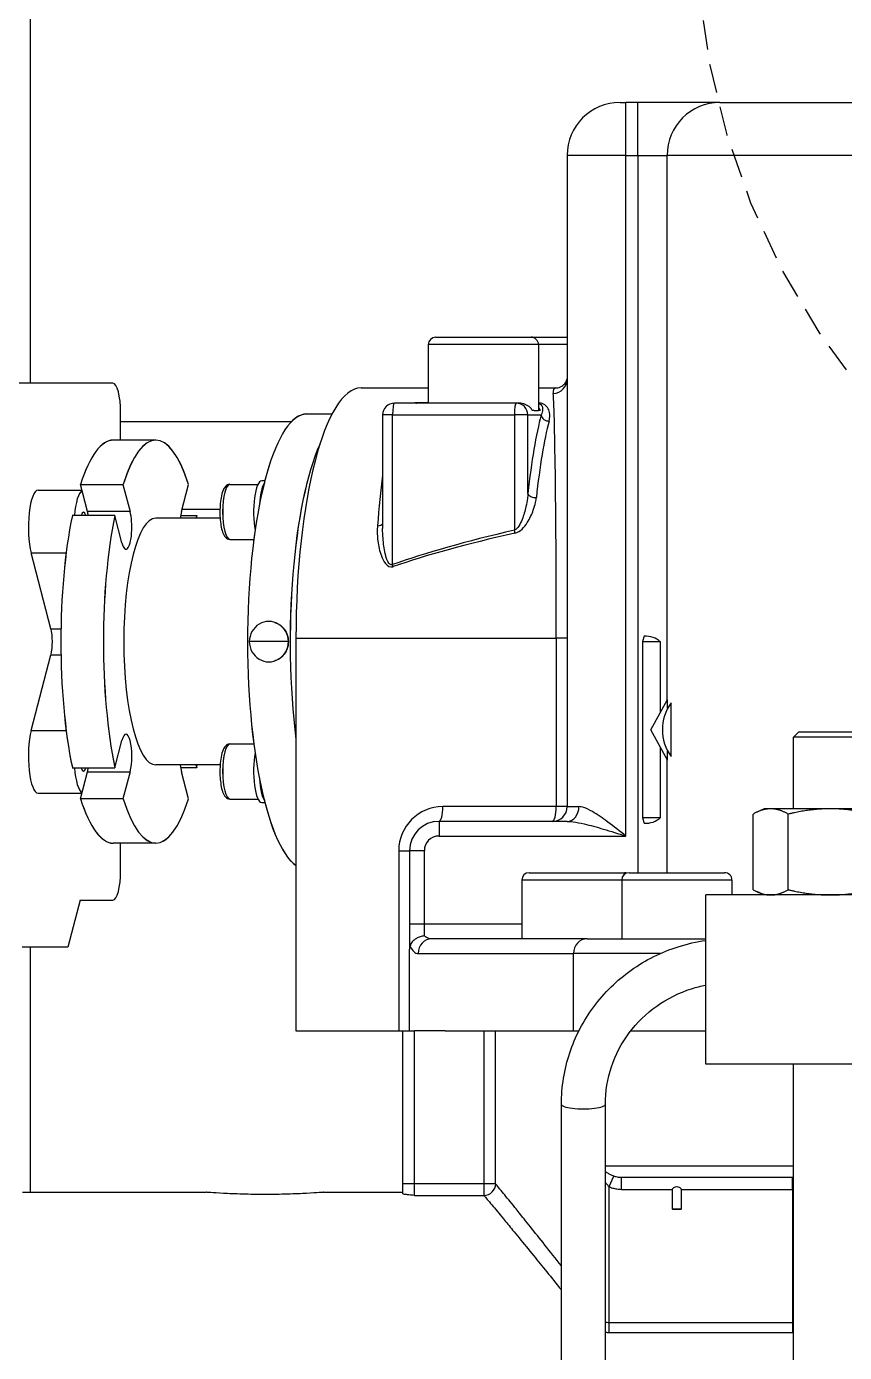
# Model space of a CAD drawing. Header units: inches. Extents: x -883 to 808, y -248 to 1051.
# Drawn here: x -419.4 to -412.44, y 723.74 to 735.03 of the extents above; entities that cross this region are included whole.
import ezdxf

# ---------------------------------------------------------------- set-up
doc = ezdxf.new("R2010")
doc.units = ezdxf.units.IN
doc.header["$MEASUREMENT"] = 0
doc.linetypes.add('HIDDEN', pattern=[0.375, 0.25, -0.125])
doc.layers.get('0').update_dxf_attribs({"linetype": 'CONTINUOUS'})
doc.layers.add('EQUIPMENT - COMPRESSORS', color=41, linetype='CONTINUOUS')
doc.layers.add('P-HSS', color=6, linetype='CONTINUOUS')

# ---------------------------------------------------------------- blocks, each defined once
blk = doc.blocks.new('A$Cb802d3fd')
for p, q in [((91.961, 36.178), (91.961, 37.591)), ((85.073, 36.949), (85.073, 35.384)), ((85.073, 36.949), (85.073, 35.384)), ((87.161, 36.562), (87.161, 36.952)), ((87.161, 36.884), (85.073, 36.884)), ((87.161, 36.884), (85.073, 36.884)), ((87.161, 36.884), (85.073, 36.884)), ((88.472, 36.816), (88.472, 36.442)), ((89.005, 36.873), (89.65, 36.706)), ((89.005, 36.873), (89.005, 36.576)), ((89.871, 36.706), (90.517, 36.873)), ((90.517, 36.873), (90.517, 36.576)), ((91.05, 36.816), (91.05, 36.442)), ((96.468, 36.884), (91.961, 36.884)), ((96.468, 36.884), (91.961, 36.884)), ((96.468, 36.884), (91.961, 36.884)), ((89.65, 36.706), (89.65, 36.621)), ((89.871, 36.706), (89.871, 36.621)), ((87.561, 36.458), (87.161, 36.562)), ((88.688, 36.524), (88.688, 36.162)), ((88.688, 36.524), (88.688, 36.162)), ((90.834, 36.162), (90.834, 36.524)), ((90.834, 36.162), (90.834, 36.524)), ((87.561, 36.458), (87.561, 36.178)), ((88.422, 36.455), (88.653, 36.395)), ((88.422, 36.093), (88.422, 36.455)), ((88.422, 36.455), (88.653, 36.395)), ((88.422, 36.093), (88.422, 36.455)), ((88.653, 36.395), (88.653, 36.033)), ((88.653, 36.395), (88.653, 36.033)), ((90.868, 36.395), (91.099, 36.455)), ((90.868, 36.395), (91.099, 36.455)), ((90.868, 36.033), (90.868, 36.395)), ((90.868, 36.033), (90.868, 36.395)), ((91.099, 36.455), (91.099, 36.093)), ((91.099, 36.455), (91.099, 36.093)), ((88.045, 35.814), (88.045, 36.176)), ((88.045, 35.814), (88.045, 36.176)), ((88.688, 36.162), (88.919, 36.102)), ((88.688, 36.162), (88.919, 36.102)), ((90.602, 36.102), (90.834, 36.162)), ((90.602, 36.102), (90.834, 36.162)), ((91.476, 35.814), (91.476, 36.176)), ((91.476, 35.814), (91.476, 36.176)), ((87.811, 36.113), (88.045, 36.113)), ((88.653, 36.033), (88.422, 36.093)), ((88.653, 36.033), (88.422, 36.093)), ((91.099, 36.093), (90.868, 36.033)), ((91.099, 36.093), (90.868, 36.033)), ((91.476, 36.113), (91.711, 36.113)), ((91.636, 36.113), (91.636, 34.656)), ((91.636, 36.113), (91.636, 34.656)), ((88.711, 35.266), (88.711, 35.814)), ((88.711, 35.266), (88.711, 35.814)), ((90.811, 35.266), (90.811, 35.814)), ((90.811, 35.266), (90.811, 35.814)), ((88.422, 35.535), (88.653, 35.595)), ((88.422, 35.535), (88.653, 35.595)), ((88.688, 35.466), (88.688, 35.602)), ((88.688, 35.466), (88.688, 35.602)), ((90.834, 35.602), (90.834, 35.466)), ((90.834, 35.602), (90.834, 35.466)), ((90.868, 35.595), (91.099, 35.535)), ((90.868, 35.595), (91.099, 35.535)), ((90.886, 35.268), (90.886, 35.591)), ((90.886, 35.268), (90.886, 35.591)), ((88.711, 35.472), (88.688, 35.466)), ((88.711, 35.472), (88.688, 35.466)), ((90.834, 35.466), (90.811, 35.472)), ((90.834, 35.466), (90.811, 35.472)), ((88.421, 35.184), (88.421, 34.945)), ((88.421, 35.184), (88.421, 34.945)), ((88.89, 35.184), (88.89, 34.979)), ((88.89, 35.184), (88.89, 34.979)), ((90.631, 35.184), (90.631, 34.979)), ((90.631, 35.184), (90.631, 34.979)), ((91.1, 35.184), (91.1, 34.945)), ((91.1, 35.184), (91.1, 34.945)), ((89.761, 34.686), (89.761, 35.019)), ((89.761, 34.686), (89.761, 35.019)), ((88.391, 34.913), (88.391, 34.886)), ((88.391, 34.913), (88.391, 34.886)), ((91.131, 34.886), (91.131, 34.913)), ((91.131, 34.886), (91.131, 34.913)), ((89.597, 34.802), (89.596, 34.804)), ((89.597, 34.802), (89.596, 34.804)), ((89.925, 34.802), (89.925, 34.804)), ((89.925, 34.802), (89.925, 34.804)), ((89.791, 34.622), (86.448, 34.622)), ((86.448, 34.622), (86.448, 33.747)), ((89.791, 34.622), (86.448, 34.622)), ((86.448, 34.622), (86.448, 33.747)), ((89.791, 34.622), (89.791, 32.407)), ((89.791, 34.622), (89.791, 32.407)), ((91.698, 34.315), (91.698, 34.53)), ((91.698, 34.315), (91.698, 34.53)), ((85.073, 34.384), (85.073, 33.714)), ((85.073, 34.384), (85.073, 33.714)), ((91.921, 34.068), (91.921, 33.496)), ((91.921, 34.068), (91.921, 33.496)), ((91.691, 33.884), (90.724, 33.884)), ((91.691, 33.884), (90.724, 33.884)), ((91.691, 33.799), (91.691, 33.884)), ((91.691, 33.799), (91.691, 33.884)), ((90.416, 33.799), (91.691, 33.799)), ((90.416, 33.799), (91.691, 33.799)), ((91.691, 33.799), (91.691, 32.762)), ((91.691, 33.799), (91.691, 32.762)), ((91.791, 33.148), (91.791, 33.784)), ((91.791, 33.148), (91.791, 33.784)), ((85.146, 33.714), (85.06, 33.714)), ((85.146, 33.714), (85.06, 33.714)), ((86.448, 33.714), (85.146, 33.714)), ((85.146, 33.614), (85.146, 33.714)), ((86.448, 33.714), (85.146, 33.714)), ((85.146, 33.614), (85.146, 33.714)), ((86.448, 33.747), (86.448, 33.714)), ((87.981, 33.747), (86.448, 33.747)), ((86.448, 33.747), (86.448, 33.714)), ((87.981, 33.747), (86.448, 33.747)), ((86.448, 33.714), (86.448, 33.614)), ((86.448, 33.714), (86.448, 33.614)), ((86.448, 33.654), (87.139, 33.654)), ((86.448, 33.654), (87.139, 33.654)), ((87.356, 33.654), (87.139, 33.654)), ((87.356, 33.654), (87.139, 33.654)), ((87.981, 33.654), (87.356, 33.654)), ((87.356, 33.529), (87.356, 33.654)), ((87.981, 33.654), (87.356, 33.654)), ((87.356, 33.529), (87.356, 33.654)), ((87.981, 33.747), (87.981, 33.654)), ((87.981, 33.747), (87.981, 33.654)), ((87.981, 33.529), (87.981, 33.654)), ((87.981, 33.529), (87.981, 33.654)), ((85.047, 33.614), (85.047, 33.022)), ((85.047, 33.614), (85.146, 33.614)), ((85.047, 33.614), (85.047, 33.022)), ((85.047, 33.614), (85.146, 33.614)), ((85.146, 33.614), (86.448, 33.614)), ((85.146, 33.022), (85.146, 33.614)), ((85.146, 33.614), (86.448, 33.614)), ((85.146, 33.022), (85.146, 33.614)), ((86.448, 33.352), (86.448, 33.614)), ((86.448, 33.352), (86.448, 33.614)), ((87.106, 33.582), (87.106, 32.26)), ((87.106, 33.582), (87.106, 32.26)), ((87.256, 33.529), (87.356, 33.529)), ((87.256, 33.529), (87.356, 33.529)), ((87.356, 33.529), (87.981, 33.529)), ((87.356, 32.7), (87.356, 33.529)), ((87.356, 33.529), (87.981, 33.529)), ((87.356, 32.7), (87.356, 33.529)), ((91.794, 33.496), (91.794, 33.59)), ((91.794, 33.496), (91.794, 33.59)), ((87.231, 32.145), (87.231, 33.466)), ((87.231, 32.145), (87.231, 33.466)), ((92.29, 33.496), (91.791, 33.496)), ((92.29, 33.496), (91.791, 33.496)), ((92.29, 32.558), (92.29, 33.496)), ((92.29, 32.558), (92.29, 33.496)), ((92.353, 33.433), (92.353, 32.621)), ((92.353, 33.433), (92.353, 32.621)), ((86.448, 33.352), (86.448, 32.64)), ((86.448, 33.352), (86.448, 32.64)), ((88.231, 33.404), (88.106, 33.404)), ((88.106, 33.404), (88.106, 31.814)), ((88.231, 33.404), (88.106, 33.404)), ((88.106, 33.404), (88.106, 31.814)), ((88.231, 32.314), (88.231, 33.404)), ((88.231, 32.314), (88.231, 33.404)), ((88.356, 32.407), (88.356, 33.372)), ((88.356, 32.407), (88.356, 33.372)), ((85.146, 33.022), (85.047, 33.022)), ((85.146, 33.022), (85.047, 33.022)), ((86.448, 33.022), (85.146, 33.022)), ((85.146, 32.923), (85.146, 33.022)), ((86.448, 33.022), (85.146, 33.022)), ((85.146, 32.923), (85.146, 33.022)), ((91.791, 32.747), (91.791, 33.062)), ((91.791, 32.747), (91.791, 33.062)), ((85.146, 32.923), (86.448, 32.923)), ((85.146, 32.923), (86.448, 32.923)), ((91.691, 32.762), (90.71, 32.762)), ((91.691, 32.762), (90.71, 32.762)), ((91.691, 32.648), (91.691, 32.762)), ((91.691, 32.648), (91.691, 32.762)), ((91.791, 32.723), (91.791, 32.747)), ((91.791, 32.723), (91.791, 32.747)), ((86.448, 32.64), (86.448, 32.214)), ((86.448, 32.64), (86.448, 32.214)), ((87.731, 32.7), (87.231, 32.7)), ((87.731, 32.7), (87.231, 32.7)), ((87.731, 31.85), (87.731, 32.7)), ((87.731, 31.85), (87.731, 32.7)), ((87.794, 32.637), (87.794, 31.825)), ((87.794, 32.637), (87.794, 31.825)), ((91.021, 32.648), (91.691, 32.648)), ((91.021, 32.648), (91.691, 32.648)), ((91.691, 32.648), (91.691, 32.534)), ((91.691, 32.648), (91.691, 32.534)), ((91.728, 32.594), (91.728, 32.609)), ((91.728, 32.594), (91.728, 32.609)), ((91.728, 32.594), (91.728, 32.558)), ((91.728, 32.594), (91.728, 32.558)), ((92.29, 32.558), (91.728, 32.558)), ((91.728, 32.545), (91.728, 32.558)), ((92.29, 32.558), (91.728, 32.558)), ((91.728, 32.545), (91.728, 32.558)), ((91.921, 32.558), (91.921, 32.411)), ((91.921, 32.558), (91.921, 32.411)), ((92.29, 32.314), (92.29, 32.558)), ((92.29, 32.314), (92.29, 32.558)), ((92.353, 32.621), (92.353, 32.314)), ((92.353, 32.621), (92.353, 32.314)), ((88.356, 32.314), (88.356, 32.407)), ((89.791, 32.407), (88.356, 32.407)), ((88.356, 32.314), (88.356, 32.407)), ((89.791, 32.407), (88.356, 32.407)), ((89.791, 32.314), (89.791, 32.407)), ((89.791, 32.314), (89.791, 32.407)), ((80.545, 32.363), (85.823, 32.363)), ((88.356, 32.314), (88.356, 32.214)), ((93.901, 32.314), (88.356, 32.314)), ((88.356, 32.314), (88.356, 32.214)), ((93.901, 32.314), (88.356, 32.314)), ((93.901, 31.814), (93.901, 32.314)), ((93.901, 31.814), (93.901, 32.314)), ((86.448, 32.26), (87.106, 32.26)), ((86.448, 32.26), (87.106, 32.26)), ((87.106, 31.521), (87.106, 32.26)), ((87.106, 31.521), (87.106, 32.26)), ((87.231, 32.145), (87.231, 31.135)), ((87.231, 32.145), (87.231, 31.135)), ((80.545, 31.988), (85.823, 31.988)), ((83.88, 31.958), (83.88, 30.398)), ((83.88, 31.958), (83.962, 31.958)), ((83.88, 31.958), (83.88, 30.398)), ((83.88, 31.958), (83.962, 31.958)), ((83.962, 31.958), (85.122, 31.958)), ((83.962, 30.398), (83.962, 31.958)), ((83.962, 31.958), (85.122, 31.958)), ((83.962, 30.398), (83.962, 31.958)), ((85.122, 31.958), (85.21, 31.917)), ((85.122, 31.958), (85.21, 31.917)), ((85.298, 31.988), (85.298, 30.389)), ((85.298, 31.988), (85.298, 30.389)), ((85.098, 31.852), (85.098, 31.418)), ((85.098, 31.852), (85.198, 31.852)), ((85.098, 31.852), (85.098, 31.418)), ((85.098, 31.852), (85.198, 31.852)), ((85.198, 30.389), (85.198, 31.852)), ((85.198, 30.389), (85.198, 31.852)), ((87.731, 31.85), (87.231, 31.85)), ((87.731, 31.85), (87.231, 31.85)), ((87.731, 30.912), (87.731, 31.85)), ((87.731, 30.912), (87.731, 31.85)), ((94.351, 31.864), (94.351, 31.814)), ((94.351, 31.864), (94.351, 31.814)), ((86.448, 31.772), (86.448, 31.135)), ((86.448, 31.772), (86.448, 31.135)), ((87.794, 31.787), (87.794, 30.975)), ((87.794, 31.787), (87.794, 30.975)), ((88.106, 31.814), (93.901, 31.814)), ((88.106, 31.814), (93.901, 31.814)), ((93.901, 31.814), (94.351, 31.814)), ((93.901, 31.814), (93.901, 31.714)), ((93.901, 31.814), (94.351, 31.814)), ((93.901, 31.814), (93.901, 31.714)), ((94.351, 31.714), (94.351, 31.814)), ((94.351, 31.714), (94.351, 31.814)), ((93.901, 31.714), (87.794, 31.714)), ((93.901, 31.714), (87.794, 31.714)), ((88.261, 31.672), (88.215, 31.66)), ((88.261, 31.672), (88.215, 31.66)), ((88.261, 31.521), (88.261, 31.672)), ((89.761, 31.672), (88.261, 31.672)), ((88.261, 31.521), (88.261, 31.672)), ((89.761, 31.672), (88.261, 31.672)), ((89.807, 31.66), (89.761, 31.672)), ((89.761, 31.672), (89.761, 31.521)), ((89.807, 31.66), (89.761, 31.672)), ((89.761, 31.672), (89.761, 31.521)), ((93.901, 31.714), (93.901, 31.464)), ((93.901, 31.714), (94.351, 31.714)), ((93.901, 31.714), (93.901, 31.464)), ((93.901, 31.714), (94.351, 31.714)), ((94.351, 31.014), (94.351, 31.714)), ((94.351, 31.014), (94.351, 31.714)), ((88.261, 31.521), (88.865, 31.521)), ((88.261, 31.521), (88.865, 31.521)), ((88.753, 31.459), (89.011, 31.603)), ((88.753, 31.459), (89.011, 31.603)), ((89.011, 31.603), (89.269, 31.459)), ((89.011, 31.603), (89.269, 31.459)), ((89.156, 31.521), (89.761, 31.521)), ((89.156, 31.521), (89.761, 31.521)), ((84.928, 31.345), (84.928, 31.418)), ((84.928, 31.418), (85.098, 31.418)), ((84.928, 31.345), (84.928, 31.418)), ((84.928, 31.418), (85.098, 31.418)), ((87.794, 31.464), (88.763, 31.464)), ((87.794, 31.464), (88.763, 31.464)), ((88.753, 31.459), (88.828, 31.459)), ((88.753, 31.459), (88.828, 31.459)), ((88.783, 31.43), (89.239, 31.43)), ((88.783, 31.43), (89.239, 31.43)), ((89.194, 31.459), (89.269, 31.459)), ((89.194, 31.459), (89.269, 31.459)), ((89.259, 31.464), (93.901, 31.464)), ((89.259, 31.464), (93.901, 31.464)), ((93.901, 28.764), (93.901, 31.464)), ((93.901, 28.764), (93.901, 31.464)), ((85.098, 31.345), (84.928, 31.345)), ((85.098, 31.345), (84.928, 31.345)), ((85.098, 31.345), (85.098, 30.398)), ((85.098, 31.345), (85.098, 30.398)), ((86.164, 18.635), (86.164, 31.135)), ((86.164, 31.135), (87.604, 31.135)), ((87.604, 18.635), (87.604, 31.135)), ((94.351, 31.014), (94.351, 28.764)), ((94.351, 31.014), (94.351, 28.764)), ((87.731, 30.912), (87.604, 30.912)), ((87.731, 30.912), (87.604, 30.912)), ((87.649, 30.732), (88.293, 30.732)), ((87.604, 30.639), (87.633, 30.7)), ((88.338, 30.639), (88.31, 30.7)), ((88.338, 30.583), (88.338, 30.639)), ((88.338, 30.074), (88.338, 30.583)), ((82.041, 30.389), (86.164, 30.389)), ((83.871, 30.389), (83.88, 30.398)), ((83.871, 30.389), (83.88, 30.398)), ((83.962, 30.398), (83.88, 30.398)), ((83.962, 30.398), (83.88, 30.398)), ((85.098, 30.398), (83.962, 30.398)), ((83.962, 30.398), (83.962, 30.389)), ((85.098, 30.398), (83.962, 30.398)), ((83.962, 30.398), (83.962, 30.389)), ((85.098, 30.398), (85.198, 30.398)), ((85.098, 30.398), (85.098, 30.389)), ((85.098, 30.398), (85.198, 30.398)), ((85.098, 30.398), (85.098, 30.389)), ((87.649, 30.433), (88.293, 30.433)), ((88.338, 30.389), (88.948, 30.389)), ((88.948, 29.639), (88.948, 30.389)), ((88.994, 30.342), (88.948, 30.389)), ((88.994, 30.342), (88.994, 29.685)), ((88.338, 29.505), (88.338, 30.074))]:
    blk.add_line(p, q)
for centre, radius, start, end in [((91.691, 33.784), 0.1, 0, 90), ((91.691, 33.784), 0.1, 0, 90), ((87.981, 33.372), 0.375, 0, 90), ((87.981, 33.372), 0.375, 0, 90), ((87.981, 33.404), 0.25, 0, 90), ((87.981, 33.404), 0.25, 0, 90), ((87.981, 33.404), 0.125, 0, 90), ((87.981, 33.404), 0.125, 0, 90), ((92.29, 33.433), 0.063, 0, 90), ((92.29, 33.433), 0.063, 0, 90), ((87.731, 32.637), 0.063, 0, 90), ((87.731, 32.637), 0.063, 0, 90), ((92.29, 32.621), 0.063, 270, 0), ((92.29, 32.621), 0.063, 270, 0), ((88.356, 32.439), 0.125, 180, 270), ((88.356, 32.439), 0.125, 180, 270), ((93.901, 31.864), 0.45, 0, 90), ((93.901, 31.864), 0.45, 0, 90), ((87.731, 31.787), 0.063, 0, 90), ((87.731, 31.787), 0.063, 0, 90), ((87.731, 31.825), 0.063, 342.447, 0), ((87.731, 31.825), 0.063, 342.447, 0), ((87.731, 30.975), 0.063, 270, 0), ((87.731, 30.975), 0.063, 270, 0)]:
    blk.add_arc(centre, radius, start, end)
for centre, major_axis, ratio, start_param, end_param in [((88.784, 36.816), (-0.313, 0), 0.25983, 3.92771, 6.283185), ((90.737, 36.816), (0.313, 0), 0.25983, 0, 2.355476), ((89.761, 36.734), (0.156, 0), 0.25983, 3.92771, 5.497068), ((89.761, 36.176), (1.716, 0), 0.25983, 0.895208, 2.246385), ((89.761, 36.176), (1.715, 0), 0.25983, 0.895208, 2.246385), ((88.784, 36.429), (-0.313, 0), 0.25983, 5.025617, 6.139323), ((90.737, 36.429), (0.313, 0), 0.25983, 0.143863, 1.257568), ((89.761, 36.176), (-1.716, 0), 0.25983, 5.607597, 6.283185), ((89.761, 36.176), (-1.715, 0), 0.25983, 5.607597, 6.283185), ((88.784, 36.429), (-0.126, 0), 0.25983, 5.582212, 6.984159), ((88.786, 36.429), (0.188, 0), 0.25983, 3.926991, 4.161508), ((88.786, 36.429), (0.188, 0), 0.25983, 3.926991, 4.161508), ((90.737, 36.429), (0.126, 0), 0.25983, 5.582212, 6.984159), ((90.735, 36.429), (0.188, 0), 0.25983, 5.26327, 5.497787), ((90.735, 36.429), (0.188, 0), 0.25983, 5.26327, 5.497787), ((89.761, 36.176), (1.716, 0), 0.25983, 0, 0.675589), ((89.761, 36.176), (1.715, 0), 0.25983, 0, 0.675589), ((89.761, 35.814), (1.716, 0), 0.25983, 0.895208, 2.246385), ((89.761, 35.814), (1.715, 0), 0.25983, 0.895208, 2.246385), ((87.811, 36.178), (-0.25, 0), 0.25983, 0, 1.570796), ((91.711, 36.178), (0.25, 0), 0.25983, 4.712389, 6.283185), ((89.761, 35.814), (-1.716, 0), 0.25983, 5.607597, 6.958774), ((89.761, 35.814), (-1.715, 0), 0.25983, 5.607597, 6.958774), ((88.786, 36.067), (0.188, 0), 0.25983, 3.926991, 7.068583), ((88.786, 36.067), (0.188, 0), 0.25983, 3.926991, 7.068583), ((89.761, 35.814), (-1.05, 0), 0.25983, 3.141593, 6.283185), ((89.761, 35.814), (-1.05, 0), 0.25983, 3.141593, 6.283185), ((90.735, 36.067), (-0.188, 0), 0.25983, 5.497787, 8.63938), ((90.735, 36.067), (-0.188, 0), 0.25983, 5.497787, 8.63938), ((89.761, 35.814), (1.716, 0), 0.25983, 5.607597, 6.958774), ((89.761, 35.814), (1.715, 0), 0.25983, 5.607597, 6.958774), ((88.786, 35.561), (0.188, 0), 0.25983, 1.984676, 2.356194), ((88.786, 35.561), (0.188, 0), 0.25983, 1.984676, 2.356194), ((90.735, 35.561), (0.188, 0), 0.25983, 0.785398, 1.156917), ((90.735, 35.561), (0.188, 0), 0.25983, 0.785398, 1.156917), ((89.761, 35.814), (-1.716, 0), 0.25983, 0.895208, 0.912125), ((89.761, 35.814), (-1.715, 0), 0.25983, 0.895208, 0.912125), ((89.761, 35.814), (-1.716, 0), 0.25983, 2.229467, 2.246385), ((89.761, 35.814), (-1.715, 0), 0.25983, 2.229467, 2.246385), ((88.656, 35.184), (-0.234, 0), 0.25983, 3.141593, 6.283185), ((88.656, 35.184), (-0.235, 0), 0.25983, 3.141593, 6.283185), ((90.866, 35.184), (-0.235, 0), 0.25983, 3.141593, 6.283185), ((90.866, 35.184), (-0.234, 0), 0.25983, 3.141593, 6.283185), ((89.761, 34.53), (-1.938, 0), 0.25983, 3.141593, 6.098722), ((89.761, 34.53), (-1.937, 0), 0.25983, 3.141593, 6.098722), ((89.761, 34.852), (-0.172, 0), 0.965654, 4.712389, 7.853982), ((89.761, 34.852), (-0.172, 0), 0.965654, 4.712389, 7.853982), ((89.761, 34.852), (0.172, 0), 0.965654, 4.712389, 7.853982), ((89.761, 34.852), (0.172, 0), 0.965654, 4.712389, 7.853982), ((88.656, 34.913), (-0.265, 0), 0.25983, 4.077669, 6.283185), ((88.656, 34.913), (-0.265, 0), 0.25983, 4.077669, 6.283185), ((88.656, 34.865), (-0.265, 0), 0.25983, 4.923004, 5.916317), ((88.656, 34.865), (-0.265, 0), 0.25983, 4.923004, 5.916317), ((88.656, 34.864), (-0.265, 0), 0.25983, 4.950504, 5.891662), ((88.656, 34.864), (-0.265, 0), 0.25983, 4.950504, 5.891662), ((90.866, 34.913), (0.265, 0), 0.25983, 0, 2.205516), ((90.866, 34.913), (0.265, 0), 0.25983, 0, 2.205516), ((90.866, 34.865), (0.265, 0), 0.25983, 0.366869, 1.360181), ((90.866, 34.865), (0.265, 0), 0.25983, 0.366869, 1.360181), ((90.866, 34.864), (0.265, 0), 0.25983, 0.391523, 1.332681), ((90.866, 34.864), (0.265, 0), 0.25983, 0.391523, 1.332681), ((89.761, 34.167), (1.938, 0), 0.25983, 0.523274, 2.015501), ((89.761, 34.167), (1.937, 0), 0.25983, 0.523274, 2.015501), ((89.791, 34.068), (2.13, 0), 0.25983, 0, 1.570796), ((89.791, 34.068), (2.13, 0), 0.25983, 0, 1.570796), ((89.791, 33.634), (-2.13, 0), 0.154426, 4.003884, 4.24648), ((90.775, 33.942), (-0.0047, -0.0598), 0.445691, 4.982499, 6.07117), ((89.791, 33.634), (-2.13, 0), 0.154426, 4.003884, 4.24648), ((90.775, 33.942), (-0.0047, -0.0598), 0.445691, 4.982499, 6.07117), ((90.416, 33.809), (0.0565, 0.0203), 0.147455, 4.351731, 4.65955), ((90.416, 33.809), (0.0565, 0.0203), 0.147455, 4.351731, 4.65955), ((89.791, 14.173), (0, 20.474), 0.104037, 5.850246, 5.993564), ((89.791, 14.173), (0, 20.474), 0.104037, 5.850246, 5.993564), ((89.791, 14.164), (0, 20.489), 0.106886, 5.850246, 5.993564), ((89.791, 14.164), (0, 20.489), 0.106886, 5.850246, 5.993564), ((91.691, 33.784), (0.1, 0), 0.156434, 0, 1.570796), ((91.691, 33.784), (0.1, 0), 0.156434, 0, 1.570796), ((87.106, 33.466), (0.125, 0), 0.921931, 0, 1.570796), ((87.106, 33.466), (0.125, 0), 0.921931, 0, 1.570796), ((91.851, 33.596), (-0.06, 0), 0.25983, 0, 0.346287), ((91.851, 33.596), (-0.06, 0), 0.25983, 0, 0.346287), ((88.356, 33.404), (-0.125, 0), 0.25983, 0, 1.570796), ((88.356, 33.404), (-0.125, 0), 0.25983, 0, 1.570796), ((85.146, 33.022), (-0.0636, 0.0772), 0.993337, 0.885416, 2.449652), ((85.146, 33.022), (-0.0636, 0.0772), 0.993337, 0.885416, 2.449652), ((90.71, 32.772), (-0.0585, -0.0135), 0.152507, 1.090665, 1.535542), ((90.71, 32.772), (-0.0585, -0.0135), 0.152507, 1.090665, 1.535542), ((91.691, 32.747), (0.1, 0), 0.156434, 0, 1.570796), ((91.691, 32.747), (0.1, 0), 0.156434, 0, 1.570796), ((91.691, 32.747), (0.1, 0), 0.987688, 4.712389, 6.283185), ((91.691, 32.747), (0.1, 0), 0.987688, 4.712389, 6.283185), ((91.021, 32.589), (0.0064, 0.0597), 0.556867, 0.18947, 1.847724), ((91.021, 32.589), (0.0064, 0.0597), 0.556867, 0.18947, 1.847724), ((89.791, 32.363), (-2.19, 0), 0.157314, 3.662074, 4.116006), ((89.791, 32.363), (-2.19, 0), 0.157314, 3.662074, 4.116006), ((89.791, 32.304), (2.13, 0), 0.154426, 0.520481, 0.974413), ((89.791, 32.304), (2.13, 0), 0.154426, 0.520481, 0.974413), ((91.691, 32.475), (0.0159, 0.0579), 0.858082, 0.309556, 1.932876), ((91.691, 32.475), (0.0159, 0.0579), 0.858082, 0.309556, 1.932876), ((88.356, 32.439), (-0.125, 0), 0.25983, 0, 1.570796), ((88.356, 32.439), (-0.125, 0), 0.25983, 0, 1.570796), ((89.791, 32.439), (-2.13, 0), 0.015248, 1.570796, 2.930874), ((89.791, 32.439), (-2.13, 0), 0.015248, 1.570796, 2.930874), ((91.996, 32.439), (0, -0.125), 0.979328, 4.766763, 6.283185), ((91.996, 32.439), (0, -0.125), 0.979328, 4.766763, 6.283185), ((85.823, 32.176), (0, 0.188), 0.211349, 0, 3.141593), ((88.356, 32.314), (-0.125, 0), 0.8, 0, 1.570796), ((88.356, 32.314), (-0.125, 0), 0.8, 0, 1.570796), ((87.106, 32.145), (0.125, 0), 0.921931, 0, 1.570796), ((87.106, 32.145), (0.125, 0), 0.921931, 0, 1.570796), ((88.464, 31.714), (-0.198, -0.198), 0.766495, 5.586538, 6.24819), ((88.464, 31.714), (-0.198, -0.198), 0.766495, 5.586538, 6.24819), ((89.557, 31.714), (-0.198, 0.198), 0.766495, 3.176588, 3.83824), ((89.557, 31.714), (-0.198, 0.198), 0.766495, 3.176588, 3.83824), ((89.011, 31.142), (0.375, 0), 0.965654, 0.917719, 2.223874), ((89.011, 31.142), (0.375, 0), 0.965654, 0.917719, 2.223874), ((93.901, 31.014), (0.45, 0), 0.99999, 0, 1.570796), ((93.901, 31.014), (0.45, 0), 0.99999, 0, 1.570796), ((83.962, 30.398), (-0.0707, 0.0707), 0.711556, 0.952356, 1.065947), ((83.962, 30.398), (-0.0707, 0.0707), 0.711556, 0.952356, 1.065947), ((85.098, 30.398), (0.1, 0), 0.819911, 6.162922, 6.283185), ((85.098, 30.398), (0.1, 0), 0.819911, 6.162922, 6.283185)]:
    blk.add_ellipse(centre, major_axis=major_axis, ratio=ratio, start_param=start_param, end_param=end_param)
for points, knots in [([(85.054, 34.884), (85.054, 34.947), (85.055, 35.014), (85.059, 35.137), (85.061, 35.194), (85.066, 35.282), (85.069, 35.321), (85.072, 35.372), (85.073, 35.384), (85.073, 35.384)], [0, 0, 0, 0, 0.478588, 0.478588, 0.957175, 0.957175, 1.435762, 1.435762, 1.914349, 1.914349, 1.914349, 1.914349]), ([(85.054, 34.884), (85.054, 34.947), (85.055, 35.014), (85.059, 35.137), (85.061, 35.194), (85.066, 35.282), (85.069, 35.321), (85.072, 35.372), (85.073, 35.384), (85.073, 35.384)], [0, 0, 0, 0, 0.478588, 0.478588, 0.957175, 0.957175, 1.435762, 1.435762, 1.914349, 1.914349, 1.914349, 1.914349]), ([(88.89, 35.184), (88.89, 35.191), (88.889, 35.198), (88.882, 35.211), (88.877, 35.217), (88.863, 35.23), (88.852, 35.236), (88.822, 35.249), (88.8, 35.254), (88.756, 35.262), (88.733, 35.265), (88.687, 35.268), (88.663, 35.269), (88.616, 35.268), (88.593, 35.266), (88.55, 35.261), (88.529, 35.258), (88.491, 35.249), (88.475, 35.243), (88.452, 35.231), (88.444, 35.226), (88.433, 35.215), (88.429, 35.211), (88.423, 35.198), (88.421, 35.191), (88.421, 35.184)], [6.283185, 6.283185, 6.283185, 6.283185, 6.40756, 6.40756, 6.560436, 6.560436, 6.847038, 6.847038, 7.251337, 7.251337, 7.597316, 7.597316, 7.931404, 7.931404, 8.263768, 8.263768, 8.601249, 8.601249, 8.959277, 8.959277, 9.169595, 9.169595, 9.297187, 9.297187, 9.424778, 9.424778, 9.424778, 9.424778]), ([(88.89, 35.184), (88.89, 35.191), (88.889, 35.198), (88.882, 35.211), (88.877, 35.217), (88.863, 35.23), (88.852, 35.236), (88.822, 35.249), (88.8, 35.254), (88.756, 35.262), (88.733, 35.265), (88.687, 35.268), (88.663, 35.269), (88.616, 35.268), (88.593, 35.266), (88.55, 35.261), (88.529, 35.258), (88.491, 35.249), (88.475, 35.243), (88.452, 35.231), (88.444, 35.226), (88.433, 35.215), (88.429, 35.211), (88.423, 35.198), (88.421, 35.191), (88.421, 35.184)], [6.283185, 6.283185, 6.283185, 6.283185, 6.40756, 6.40756, 6.560436, 6.560436, 6.847038, 6.847038, 7.251337, 7.251337, 7.597316, 7.597316, 7.931404, 7.931404, 8.263768, 8.263768, 8.601249, 8.601249, 8.959277, 8.959277, 9.169595, 9.169595, 9.297187, 9.297187, 9.424778, 9.424778, 9.424778, 9.424778]), ([(91.1, 35.184), (91.1, 35.191), (91.098, 35.198), (91.092, 35.211), (91.087, 35.217), (91.072, 35.23), (91.062, 35.236), (91.031, 35.249), (91.01, 35.254), (90.965, 35.262), (90.943, 35.265), (90.896, 35.268), (90.873, 35.269), (90.826, 35.268), (90.803, 35.266), (90.759, 35.261), (90.739, 35.258), (90.701, 35.249), (90.684, 35.243), (90.662, 35.231), (90.654, 35.226), (90.643, 35.215), (90.639, 35.211), (90.633, 35.198), (90.631, 35.191), (90.631, 35.184)], [6.283185, 6.283185, 6.283185, 6.283185, 6.40756, 6.40756, 6.560436, 6.560436, 6.847038, 6.847038, 7.251337, 7.251337, 7.597316, 7.597316, 7.931404, 7.931404, 8.263768, 8.263768, 8.601249, 8.601249, 8.959277, 8.959277, 9.169595, 9.169595, 9.297187, 9.297187, 9.424778, 9.424778, 9.424778, 9.424778]), ([(91.1, 35.184), (91.1, 35.191), (91.098, 35.198), (91.092, 35.211), (91.087, 35.217), (91.072, 35.23), (91.062, 35.236), (91.031, 35.249), (91.01, 35.254), (90.965, 35.262), (90.943, 35.265), (90.896, 35.268), (90.873, 35.269), (90.826, 35.268), (90.803, 35.266), (90.759, 35.261), (90.739, 35.258), (90.701, 35.249), (90.684, 35.243), (90.662, 35.231), (90.654, 35.226), (90.643, 35.215), (90.639, 35.211), (90.633, 35.198), (90.631, 35.191), (90.631, 35.184)], [6.283185, 6.283185, 6.283185, 6.283185, 6.40756, 6.40756, 6.560436, 6.560436, 6.847038, 6.847038, 7.251337, 7.251337, 7.597316, 7.597316, 7.931404, 7.931404, 8.263768, 8.263768, 8.601249, 8.601249, 8.959277, 8.959277, 9.169595, 9.169595, 9.297187, 9.297187, 9.424778, 9.424778, 9.424778, 9.424778]), ([(85.073, 34.384), (85.073, 34.384), (85.072, 34.397), (85.069, 34.448), (85.066, 34.487), (85.061, 34.575), (85.059, 34.632), (85.055, 34.755), (85.054, 34.822), (85.054, 34.884)], [5.743048, 5.743048, 5.743048, 5.743048, 6.221635, 6.221635, 6.700223, 6.700223, 7.17881, 7.17881, 7.657398, 7.657398, 7.657398, 7.657398]), ([(85.073, 34.384), (85.073, 34.384), (85.072, 34.397), (85.069, 34.448), (85.066, 34.487), (85.061, 34.575), (85.059, 34.632), (85.055, 34.755), (85.054, 34.822), (85.054, 34.884)], [5.743048, 5.743048, 5.743048, 5.743048, 6.221635, 6.221635, 6.700223, 6.700223, 7.17881, 7.17881, 7.657398, 7.657398, 7.657398, 7.657398]), ([(89.761, 34.686), (89.739, 34.686), (89.716, 34.69), (89.674, 34.707), (89.655, 34.72), (89.624, 34.749), (89.611, 34.767), (89.6, 34.792), (89.598, 34.797), (89.597, 34.802)], [0.6574987, 0.6574987, 0.6574987, 0.6574987, 0.8220873, 0.8220873, 0.986676, 0.986676, 1.1508367, 1.1508367, 1.1910389, 1.1910389, 1.1910389, 1.1910389]), ([(89.761, 34.686), (89.739, 34.686), (89.716, 34.69), (89.674, 34.707), (89.655, 34.72), (89.624, 34.749), (89.611, 34.767), (89.6, 34.792), (89.598, 34.797), (89.597, 34.802)], [0.6574987, 0.6574987, 0.6574987, 0.6574987, 0.8220873, 0.8220873, 0.986676, 0.986676, 1.1508367, 1.1508367, 1.1910389, 1.1910389, 1.1910389, 1.1910389]), ([(89.925, 34.802), (89.923, 34.797), (89.921, 34.792), (89.911, 34.767), (89.897, 34.749), (89.867, 34.72), (89.848, 34.707), (89.805, 34.69), (89.782, 34.686), (89.761, 34.686)], [2.7539529, 2.7539529, 2.7539529, 2.7539529, 2.7941551, 2.7941551, 2.9583158, 2.9583158, 3.1229045, 3.1229045, 3.2874931, 3.2874931, 3.2874931, 3.2874931]), ([(89.925, 34.802), (89.923, 34.797), (89.921, 34.792), (89.911, 34.767), (89.897, 34.749), (89.867, 34.72), (89.848, 34.707), (89.805, 34.69), (89.782, 34.686), (89.761, 34.686)], [2.7539529, 2.7539529, 2.7539529, 2.7539529, 2.7941551, 2.7941551, 2.9583158, 2.9583158, 3.1229045, 3.1229045, 3.2874931, 3.2874931, 3.2874931, 3.2874931]), ([(90.748, 33.928), (90.731, 33.929), (90.714, 33.93), (90.671, 33.93), (90.644, 33.928), (90.575, 33.919), (90.531, 33.91), (90.468, 33.886), (90.445, 33.875), (90.406, 33.844), (90.39, 33.819), (90.399, 33.794)], [0, 0, 0, 0, 0.145327, 0.145327, 0.377849, 0.377849, 0.749886, 0.749886, 0.95625, 0.95625, 1.162613, 1.162613, 1.162613, 1.162613]), ([(90.748, 33.928), (90.731, 33.929), (90.714, 33.93), (90.671, 33.93), (90.644, 33.928), (90.575, 33.919), (90.531, 33.91), (90.468, 33.886), (90.445, 33.875), (90.406, 33.844), (90.39, 33.819), (90.399, 33.794)], [0, 0, 0, 0, 0.145327, 0.145327, 0.377849, 0.377849, 0.749886, 0.749886, 0.95625, 0.95625, 1.162613, 1.162613, 1.162613, 1.162613]), ([(90.416, 33.799), (90.407, 33.815), (90.424, 33.831), (90.464, 33.85), (90.487, 33.857), (90.552, 33.872), (90.597, 33.877), (90.668, 33.883), (90.696, 33.884), (90.724, 33.884), (90.724, 33.884), (90.724, 33.884)], [-1.162613, -1.162613, -1.162613, -1.162613, -0.95625, -0.95625, -0.749886, -0.749886, -0.377849, -0.377849, -0.145327, -0.145327, -0.143537, -0.143537, -0.143537, -0.143537]), ([(90.416, 33.799), (90.407, 33.815), (90.424, 33.831), (90.464, 33.85), (90.487, 33.857), (90.552, 33.872), (90.597, 33.877), (90.668, 33.883), (90.696, 33.884), (90.724, 33.884), (90.724, 33.884), (90.724, 33.884)], [-1.162613, -1.162613, -1.162613, -1.162613, -0.95625, -0.95625, -0.749886, -0.749886, -0.377849, -0.377849, -0.145327, -0.145327, -0.143537, -0.143537, -0.143537, -0.143537]), ([(85.047, 33.614), (85.047, 33.615), (85.047, 33.615), (85.049, 33.636), (85.05, 33.656), (85.054, 33.685), (85.055, 33.697), (85.058, 33.711), (85.059, 33.714), (85.06, 33.714)], [-0.0007127, -0.0007127, -0.0007127, -0.0007127, 0, 0, 0.2251278, 0.2251278, 0.3846328, 0.3846328, 0.5012353, 0.5012353, 0.5012353, 0.5012353]), ([(85.047, 33.614), (85.047, 33.615), (85.047, 33.615), (85.049, 33.636), (85.05, 33.656), (85.054, 33.685), (85.055, 33.697), (85.058, 33.711), (85.059, 33.714), (85.06, 33.714)], [-0.0007127, -0.0007127, -0.0007127, -0.0007127, 0, 0, 0.2251278, 0.2251278, 0.3846328, 0.3846328, 0.5012353, 0.5012353, 0.5012353, 0.5012353]), ([(87.139, 33.654), (87.146, 33.654), (87.154, 33.654), (87.163, 33.653), (87.166, 33.652), (87.168, 33.651)], [1.91887111, 1.91887111, 1.91887111, 1.91887111, 1.96927671, 1.96927671, 1.99282171, 1.99282171, 1.99282171, 1.99282171]), ([(87.139, 33.654), (87.146, 33.654), (87.154, 33.654), (87.163, 33.653), (87.166, 33.652), (87.168, 33.651)], [1.91887111, 1.91887111, 1.91887111, 1.91887111, 1.96927671, 1.96927671, 1.99282171, 1.99282171, 1.99282171, 1.99282171]), ([(87.256, 33.529), (87.256, 33.53), (87.256, 33.53), (87.255, 33.542), (87.252, 33.554), (87.245, 33.576), (87.24, 33.587), (87.226, 33.61), (87.216, 33.622), (87.194, 33.641), (87.181, 33.647), (87.168, 33.651)], [-0.0008392, -0.0008392, -0.0008392, -0.0008392, 0, 0, 0.0916587, 0.0916587, 0.1806482, 0.1806482, 0.3039616, 0.3039616, 0.426459, 0.426459, 0.426459, 0.426459]), ([(87.256, 33.529), (87.256, 33.53), (87.256, 33.53), (87.255, 33.542), (87.252, 33.554), (87.245, 33.576), (87.24, 33.587), (87.226, 33.61), (87.216, 33.622), (87.194, 33.641), (87.181, 33.647), (87.168, 33.651)], [-0.0008392, -0.0008392, -0.0008392, -0.0008392, 0, 0, 0.0916587, 0.0916587, 0.1806482, 0.1806482, 0.3039616, 0.3039616, 0.426459, 0.426459, 0.426459, 0.426459]), ([(87.231, 33.466), (87.231, 33.475), (87.232, 33.484), (87.235, 33.492), (87.239, 33.506), (87.246, 33.518), (87.256, 33.529)], [-1.3667954, -1.3667954, -1.3667954, -1.3667954, -1.195946, -1.195946, -1.195946, -0.9291077, -0.9291077, -0.9291077, -0.9291077]), ([(87.231, 33.466), (87.231, 33.475), (87.232, 33.484), (87.235, 33.492), (87.239, 33.506), (87.246, 33.518), (87.256, 33.529)], [-1.3667954, -1.3667954, -1.3667954, -1.3667954, -1.195946, -1.195946, -1.195946, -0.9291077, -0.9291077, -0.9291077, -0.9291077]), ([(91.794, 33.59), (91.794, 33.594), (91.794, 33.597), (91.794, 33.607), (91.793, 33.613), (91.792, 33.62), (91.791, 33.623), (91.791, 33.625)], [0, 0, 0, 0, 0.0275837, 0.0275837, 0.07171762, 0.07171762, 0.08935556, 0.08935556, 0.08935556, 0.08935556]), ([(91.794, 33.59), (91.794, 33.594), (91.794, 33.597), (91.794, 33.607), (91.793, 33.613), (91.792, 33.62), (91.791, 33.623), (91.791, 33.625)], [0, 0, 0, 0, 0.0275837, 0.0275837, 0.07171762, 0.07171762, 0.08935556, 0.08935556, 0.08935556, 0.08935556]), ([(91.791, 33.062), (91.791, 33.077), (91.791, 33.092), (91.791, 33.12), (91.791, 33.134), (91.791, 33.148)], [2.5563472, 2.5563472, 2.5563472, 2.5563472, 2.6632554, 2.6632554, 2.7701636, 2.7701636, 2.7701636, 2.7701636]), ([(91.791, 33.062), (91.791, 33.077), (91.791, 33.092), (91.791, 33.12), (91.791, 33.134), (91.791, 33.148)], [2.5563472, 2.5563472, 2.5563472, 2.5563472, 2.6632554, 2.6632554, 2.7701636, 2.7701636, 2.7701636, 2.7701636]), ([(85.047, 33.022), (85.029, 33.007), (85.001, 32.984), (84.933, 32.927), (84.893, 32.894), (84.817, 32.832), (84.786, 32.806), (84.73, 32.76), (84.708, 32.741), (84.637, 32.684), (84.586, 32.642), (84.445, 32.527), (84.349, 32.449), (84.243, 32.365), (84.242, 32.364), (84.241, 32.363)], [-8.852252, -8.852252, -8.852252, -8.852252, -7.280977, -7.280977, -5.864617, -5.864617, -4.979392, -4.979392, -4.426126, -4.426126, -3.319595, -3.319595, -1.549144, -1.549144, -1.528103, -1.528103, -1.528103, -1.528103]), ([(85.047, 33.022), (85.029, 33.007), (85.001, 32.984), (84.933, 32.927), (84.893, 32.894), (84.817, 32.832), (84.786, 32.806), (84.73, 32.76), (84.708, 32.741), (84.637, 32.684), (84.586, 32.642), (84.445, 32.527), (84.349, 32.449), (84.243, 32.365), (84.242, 32.364), (84.241, 32.363)], [-8.852252, -8.852252, -8.852252, -8.852252, -7.280977, -7.280977, -5.864617, -5.864617, -4.979392, -4.979392, -4.426126, -4.426126, -3.319595, -3.319595, -1.549144, -1.549144, -1.528103, -1.528103, -1.528103, -1.528103]), ([(84.446, 32.363), (84.509, 32.412), (84.568, 32.459), (84.679, 32.547), (84.731, 32.588), (84.802, 32.645), (84.825, 32.663), (84.881, 32.709), (84.914, 32.734), (84.99, 32.796), (85.031, 32.829), (85.1, 32.885), (85.128, 32.908), (85.146, 32.923)], [2.201879, 2.201879, 2.201879, 2.201879, 3.319595, 3.319595, 4.426126, 4.426126, 4.979392, 4.979392, 5.864617, 5.864617, 7.280977, 7.280977, 8.852252, 8.852252, 8.852252, 8.852252]), ([(84.446, 32.363), (84.509, 32.412), (84.568, 32.459), (84.679, 32.547), (84.731, 32.588), (84.802, 32.645), (84.825, 32.663), (84.881, 32.709), (84.914, 32.734), (84.99, 32.796), (85.031, 32.829), (85.1, 32.885), (85.128, 32.908), (85.146, 32.923)], [2.201879, 2.201879, 2.201879, 2.201879, 3.319595, 3.319595, 4.426126, 4.426126, 4.979392, 4.979392, 5.864617, 5.864617, 7.280977, 7.280977, 8.852252, 8.852252, 8.852252, 8.852252]), ([(90.684, 32.758), (90.695, 32.711), (90.736, 32.679), (90.808, 32.632), (90.844, 32.615), (90.902, 32.594), (90.924, 32.587), (90.96, 32.579), (90.974, 32.577), (90.987, 32.576)], [0, 0, 0, 0, 0.36535, 0.36535, 0.694679, 0.694679, 0.90051, 0.90051, 1.029155, 1.029155, 1.029155, 1.029155]), ([(90.684, 32.758), (90.695, 32.711), (90.736, 32.679), (90.808, 32.632), (90.844, 32.615), (90.902, 32.594), (90.924, 32.587), (90.96, 32.579), (90.974, 32.577), (90.987, 32.576)], [0, 0, 0, 0, 0.36535, 0.36535, 0.694679, 0.694679, 0.90051, 0.90051, 1.029155, 1.029155, 1.029155, 1.029155]), ([(91.021, 32.648), (91.007, 32.649), (90.993, 32.65), (90.956, 32.655), (90.933, 32.659), (90.873, 32.673), (90.837, 32.683), (90.763, 32.713), (90.72, 32.733), (90.71, 32.762)], [-1.029155, -1.029155, -1.029155, -1.029155, -0.90051, -0.90051, -0.694679, -0.694679, -0.36535, -0.36535, 0, 0, 0, 0]), ([(91.021, 32.648), (91.007, 32.649), (90.993, 32.65), (90.956, 32.655), (90.933, 32.659), (90.873, 32.673), (90.837, 32.683), (90.763, 32.713), (90.72, 32.733), (90.71, 32.762)], [-1.029155, -1.029155, -1.029155, -1.029155, -0.90051, -0.90051, -0.694679, -0.694679, -0.36535, -0.36535, 0, 0, 0, 0]), ([(91.728, 32.609), (91.738, 32.615), (91.746, 32.621), (91.765, 32.64), (91.774, 32.654), (91.787, 32.687), (91.791, 32.705), (91.791, 32.723)], [0.1125498, 0.1125498, 0.1125498, 0.1125498, 0.2146142, 0.2146142, 0.3848355, 0.3848355, 0.5550568, 0.5550568, 0.5550568, 0.5550568]), ([(91.728, 32.609), (91.738, 32.615), (91.746, 32.621), (91.765, 32.64), (91.774, 32.654), (91.787, 32.687), (91.791, 32.705), (91.791, 32.723)], [0.1125498, 0.1125498, 0.1125498, 0.1125498, 0.2146142, 0.2146142, 0.3848355, 0.3848355, 0.5550568, 0.5550568, 0.5550568, 0.5550568]), ([(91.639, 32.467), (91.665, 32.46), (91.69, 32.459), (91.727, 32.467), (91.741, 32.473), (91.762, 32.488), (91.769, 32.495), (91.78, 32.511), (91.784, 32.518), (91.789, 32.532), (91.791, 32.539), (91.793, 32.55), (91.794, 32.554), (91.794, 32.558)], [0, 0, 0, 0, 0.419626, 0.419626, 0.708862, 0.708862, 0.889634, 0.889634, 1.002617, 1.002617, 1.073231, 1.073231, 1.112026, 1.112026, 1.112026, 1.112026]), ([(91.639, 32.467), (91.665, 32.46), (91.69, 32.459), (91.727, 32.467), (91.741, 32.473), (91.762, 32.488), (91.769, 32.495), (91.78, 32.511), (91.784, 32.518), (91.789, 32.532), (91.791, 32.539), (91.793, 32.55), (91.794, 32.554), (91.794, 32.558)], [0, 0, 0, 0, 0.419626, 0.419626, 0.708862, 0.708862, 0.889634, 0.889634, 1.002617, 1.002617, 1.073231, 1.073231, 1.112026, 1.112026, 1.112026, 1.112026]), ([(91.789, 32.558), (91.788, 32.555), (91.787, 32.553), (91.784, 32.545), (91.782, 32.542), (91.775, 32.534), (91.77, 32.53), (91.757, 32.524), (91.748, 32.523), (91.724, 32.523), (91.708, 32.527), (91.691, 32.534)], [-1.059308, -1.059308, -1.059308, -1.059308, -1.002617, -1.002617, -0.889634, -0.889634, -0.708862, -0.708862, -0.419626, -0.419626, 0, 0, 0, 0]), ([(91.789, 32.558), (91.788, 32.555), (91.787, 32.553), (91.784, 32.545), (91.782, 32.542), (91.775, 32.534), (91.77, 32.53), (91.757, 32.524), (91.748, 32.523), (91.724, 32.523), (91.708, 32.527), (91.691, 32.534)], [-1.059308, -1.059308, -1.059308, -1.059308, -1.002617, -1.002617, -0.889634, -0.889634, -0.708862, -0.708862, -0.419626, -0.419626, 0, 0, 0, 0]), ([(91.759, 32.558), (91.757, 32.557), (91.755, 32.556), (91.746, 32.551), (91.738, 32.548), (91.728, 32.545)], [1.7529411, 1.7529411, 1.7529411, 1.7529411, 1.7844161, 1.7844161, 1.8864805, 1.8864805, 1.8864805, 1.8864805]), ([(91.759, 32.558), (91.757, 32.557), (91.755, 32.556), (91.746, 32.551), (91.738, 32.548), (91.728, 32.545)], [1.7529411, 1.7529411, 1.7529411, 1.7529411, 1.7844161, 1.7844161, 1.8864805, 1.8864805, 1.8864805, 1.8864805]), ([(91.921, 32.411), (91.921, 32.411), (91.921, 32.411), (91.921, 32.411), (91.921, 32.428), (91.904, 32.435), (91.874, 32.433)], [9.035378, 9.035378, 9.035378, 9.035378, 9.036856, 9.036856, 9.036856, 10.262964, 10.262964, 10.262964, 10.262964]), ([(91.921, 32.411), (91.921, 32.411), (91.921, 32.411), (91.921, 32.411), (91.921, 32.428), (91.904, 32.435), (91.874, 32.433)], [9.035378, 9.035378, 9.035378, 9.035378, 9.036856, 9.036856, 9.036856, 10.262964, 10.262964, 10.262964, 10.262964]), ([(91.921, 32.411), (91.921, 32.4), (91.923, 32.385), (91.936, 32.356), (91.946, 32.343), (91.967, 32.325), (91.977, 32.321), (91.99, 32.316), (91.994, 32.315), (91.996, 32.315), (91.997, 32.315), (91.997, 32.314)], [9.035378, 9.035378, 9.035378, 9.035378, 9.280895, 9.280895, 9.526413, 9.526413, 9.77193, 9.77193, 10.017447, 10.017447, 10.070501, 10.070501, 10.070501, 10.070501]), ([(91.921, 32.411), (91.921, 32.4), (91.923, 32.385), (91.936, 32.356), (91.946, 32.343), (91.967, 32.325), (91.977, 32.321), (91.99, 32.316), (91.994, 32.315), (91.996, 32.315), (91.997, 32.315), (91.997, 32.314)], [9.035378, 9.035378, 9.035378, 9.035378, 9.280895, 9.280895, 9.526413, 9.526413, 9.77193, 9.77193, 10.017447, 10.017447, 10.070501, 10.070501, 10.070501, 10.070501]), ([(85.823, 32.363), (85.971, 32.363), (86.119, 32.339), (86.4, 32.246), (86.534, 32.176), (86.772, 31.999), (86.878, 31.891), (87.051, 31.647), (87.118, 31.512), (87.188, 31.292), (87.206, 31.214), (87.217, 31.135)], [4.712389, 4.712389, 4.712389, 4.712389, 5.026548, 5.026548, 5.340708, 5.340708, 5.654867, 5.654867, 5.969026, 5.969026, 6.136975, 6.136975, 6.136975, 6.136975]), ([(88.231, 32.314), (88.231, 32.299), (88.229, 32.281), (88.223, 32.234), (88.217, 32.202), (88.197, 32.117), (88.182, 32.062), (88.146, 31.943), (88.126, 31.878), (88.106, 31.814)], [-1.612459, -1.612459, -1.612459, -1.612459, -1.410657, -1.410657, -1.087776, -1.087776, -0.571165, -0.571165, 0.00195, 0.00195, 0.00195, 0.00195]), ([(88.231, 32.314), (88.231, 32.299), (88.229, 32.281), (88.223, 32.234), (88.217, 32.202), (88.197, 32.117), (88.182, 32.062), (88.146, 31.943), (88.126, 31.878), (88.106, 31.814)], [-1.612459, -1.612459, -1.612459, -1.612459, -1.410657, -1.410657, -1.087776, -1.087776, -0.571165, -0.571165, 0.00195, 0.00195, 0.00195, 0.00195]), ([(88.106, 31.814), (88.146, 31.865), (88.187, 31.917), (88.258, 32.012), (88.289, 32.057), (88.329, 32.125), (88.341, 32.15), (88.353, 32.188), (88.356, 32.202), (88.356, 32.214)], [-0.00195, -0.00195, -0.00195, -0.00195, 0.571165, 0.571165, 1.087776, 1.087776, 1.410657, 1.410657, 1.612459, 1.612459, 1.612459, 1.612459]), ([(88.106, 31.814), (88.146, 31.865), (88.187, 31.917), (88.258, 32.012), (88.289, 32.057), (88.329, 32.125), (88.341, 32.15), (88.353, 32.188), (88.356, 32.202), (88.356, 32.214)], [-0.00195, -0.00195, -0.00195, -0.00195, 0.571165, 0.571165, 1.087776, 1.087776, 1.410657, 1.410657, 1.612459, 1.612459, 1.612459, 1.612459]), ([(85.122, 31.958), (85.12, 31.954), (85.118, 31.95), (85.113, 31.939), (85.111, 31.932), (85.106, 31.914), (85.103, 31.902), (85.099, 31.878), (85.098, 31.865), (85.098, 31.852)], [-0.2793713, -0.2793713, -0.2793713, -0.2793713, -0.2444499, -0.2444499, -0.1885756, -0.1885756, -0.0991768, -0.0991768, 0, 0, 0, 0]), ([(85.122, 31.958), (85.12, 31.954), (85.118, 31.95), (85.113, 31.939), (85.111, 31.932), (85.106, 31.914), (85.103, 31.902), (85.099, 31.878), (85.098, 31.865), (85.098, 31.852)], [-0.2793713, -0.2793713, -0.2793713, -0.2793713, -0.2444499, -0.2444499, -0.1885756, -0.1885756, -0.0991768, -0.0991768, 0, 0, 0, 0]), ([(85.157, 31.988), (85.153, 31.986), (85.15, 31.983), (85.137, 31.973), (85.129, 31.966), (85.122, 31.958)], [-0.1779272, -0.1779272, -0.1779272, -0.1779272, -0.1269336, -0.1269336, 0, 0, 0, 0]), ([(85.157, 31.988), (85.153, 31.986), (85.15, 31.983), (85.137, 31.973), (85.129, 31.966), (85.122, 31.958)], [-0.1779272, -0.1779272, -0.1779272, -0.1779272, -0.1269336, -0.1269336, 0, 0, 0, 0]), ([(85.21, 31.917), (85.213, 31.926), (85.218, 31.936), (85.226, 31.953), (85.231, 31.961), (85.238, 31.973), (85.241, 31.978), (85.245, 31.984), (85.247, 31.986), (85.248, 31.988)], [0, 0, 0, 0, 0.1269336, 0.1269336, 0.2413526, 0.2413526, 0.3128645, 0.3128645, 0.3424162, 0.3424162, 0.3424162, 0.3424162]), ([(85.21, 31.917), (85.213, 31.926), (85.218, 31.936), (85.226, 31.953), (85.231, 31.961), (85.238, 31.973), (85.241, 31.978), (85.245, 31.984), (85.247, 31.986), (85.248, 31.988)], [0, 0, 0, 0, 0.1269336, 0.1269336, 0.2413526, 0.2413526, 0.3128645, 0.3128645, 0.3424162, 0.3424162, 0.3424162, 0.3424162]), ([(85.823, 31.988), (85.931, 31.988), (86.039, 31.971), (86.244, 31.902), (86.342, 31.852), (86.517, 31.721), (86.595, 31.642), (86.722, 31.462), (86.772, 31.361), (86.819, 31.216), (86.829, 31.175), (86.837, 31.135)], [4.712389, 4.712389, 4.712389, 4.712389, 5.026548, 5.026548, 5.340708, 5.340708, 5.654867, 5.654867, 5.969026, 5.969026, 6.086123, 6.086123, 6.086123, 6.086123]), ([(85.198, 31.852), (85.198, 31.86), (85.199, 31.868), (85.201, 31.883), (85.202, 31.89), (85.205, 31.901), (85.206, 31.905), (85.208, 31.912), (85.209, 31.915), (85.21, 31.917)], [0, 0, 0, 0, 0.0991768, 0.0991768, 0.1885756, 0.1885756, 0.2444499, 0.2444499, 0.2793713, 0.2793713, 0.2793713, 0.2793713]), ([(85.198, 31.852), (85.198, 31.86), (85.199, 31.868), (85.201, 31.883), (85.202, 31.89), (85.205, 31.901), (85.206, 31.905), (85.208, 31.912), (85.209, 31.915), (85.21, 31.917)], [0, 0, 0, 0, 0.0991768, 0.0991768, 0.1885756, 0.1885756, 0.2444499, 0.2444499, 0.2793713, 0.2793713, 0.2793713, 0.2793713]), ([(85.098, 31.418), (85.101, 31.418), (85.103, 31.417), (85.108, 31.414), (85.11, 31.412), (85.114, 31.408), (85.116, 31.405), (85.119, 31.396), (85.121, 31.388), (85.121, 31.375), (85.119, 31.367), (85.116, 31.358), (85.114, 31.355), (85.11, 31.351), (85.108, 31.349), (85.103, 31.346), (85.101, 31.345), (85.098, 31.345)], [-0.2254355, -0.2254355, -0.2254355, -0.2254355, -0.2061143, -0.2061143, -0.186793, -0.186793, -0.1625691, -0.1625691, -0.1127178, -0.1127178, -0.0628665, -0.0628665, -0.0386426, -0.0386426, -0.0193213, -0.0193213, 0, 0, 0, 0]), ([(85.098, 31.418), (85.101, 31.418), (85.103, 31.417), (85.108, 31.414), (85.11, 31.412), (85.114, 31.408), (85.116, 31.405), (85.119, 31.396), (85.121, 31.388), (85.121, 31.375), (85.119, 31.367), (85.116, 31.358), (85.114, 31.355), (85.11, 31.351), (85.108, 31.349), (85.103, 31.346), (85.101, 31.345), (85.098, 31.345)], [-0.2254355, -0.2254355, -0.2254355, -0.2254355, -0.2061143, -0.2061143, -0.186793, -0.186793, -0.1625691, -0.1625691, -0.1127178, -0.1127178, -0.0628665, -0.0628665, -0.0386426, -0.0386426, -0.0193213, -0.0193213, 0, 0, 0, 0])]:
    blk.add_open_spline(points, degree=3, knots=knots)
for points in [[(87.168, 33.651), (87.128, 33.632), (87.106, 33.606), (87.106, 33.582)], [(87.168, 33.651), (87.128, 33.632), (87.106, 33.606), (87.106, 33.582)], [(83.882, 31.988), (83.881, 31.978), (83.88, 31.968), (83.88, 31.958)], [(83.882, 31.988), (83.881, 31.978), (83.88, 31.968), (83.88, 31.958)], [(83.962, 31.958), (83.962, 31.968), (83.964, 31.979), (83.969, 31.988)], [(83.962, 31.958), (83.962, 31.968), (83.964, 31.979), (83.969, 31.988)]]:
    blk.add_open_spline(points, degree=3)
for points, weights in [([(84.928, 31.345), (84.925, 31.381), (84.928, 31.418)], [1, 1.00957854406, 1]), ([(84.928, 31.345), (84.925, 31.381), (84.928, 31.418)], [1, 1.00957854406, 1]), ([(87.649, 30.732), (87.604, 30.652), (87.604, 30.583)], [1, 1.0379548493, 1]), ([(88.338, 30.583), (88.338, 30.652), (88.293, 30.732)], [1, 1.0379548493, 1]), ([(87.604, 30.583), (87.604, 30.513), (87.649, 30.433)], [1, 1.0379548493, 1]), ([(88.293, 30.433), (88.338, 30.513), (88.338, 30.583)], [1, 1.0379548493, 1]), ([(87.649, 30.433), (87.604, 30.241), (87.604, 30.074)], [1, 1.0379548493, 1]), ([(88.338, 30.074), (88.338, 30.241), (88.293, 30.433)], [1, 1.0379548493, 1]), ([(87.604, 30.074), (87.604, 29.908), (87.649, 29.715)], [1, 1.0379548493, 1]), ([(88.293, 29.715), (88.338, 29.908), (88.338, 30.074)], [1, 1.0379548493, 1])]:
    blk.add_rational_spline(points, weights, degree=2)

msp = doc.modelspace()

# ---------------------------------------------------------------- linework, layer by layer
at = {"layer": 'P-HSS', "color": 8, "linetype": 'HIDDEN'}
msp.add_arc((-407.36719, 735.9149), 6.3325, 45, 225, dxfattribs=at)

# ---------------------------------------------------------------- block references
at = {"layer": 'EQUIPMENT - COMPRESSORS', "rotation": 89.99999999999999}
msp.add_blockref('A$Cb802d3fd', (-382.48269, 640.03559), dxfattribs=at)

doc.saveas('drawing.dxf')
